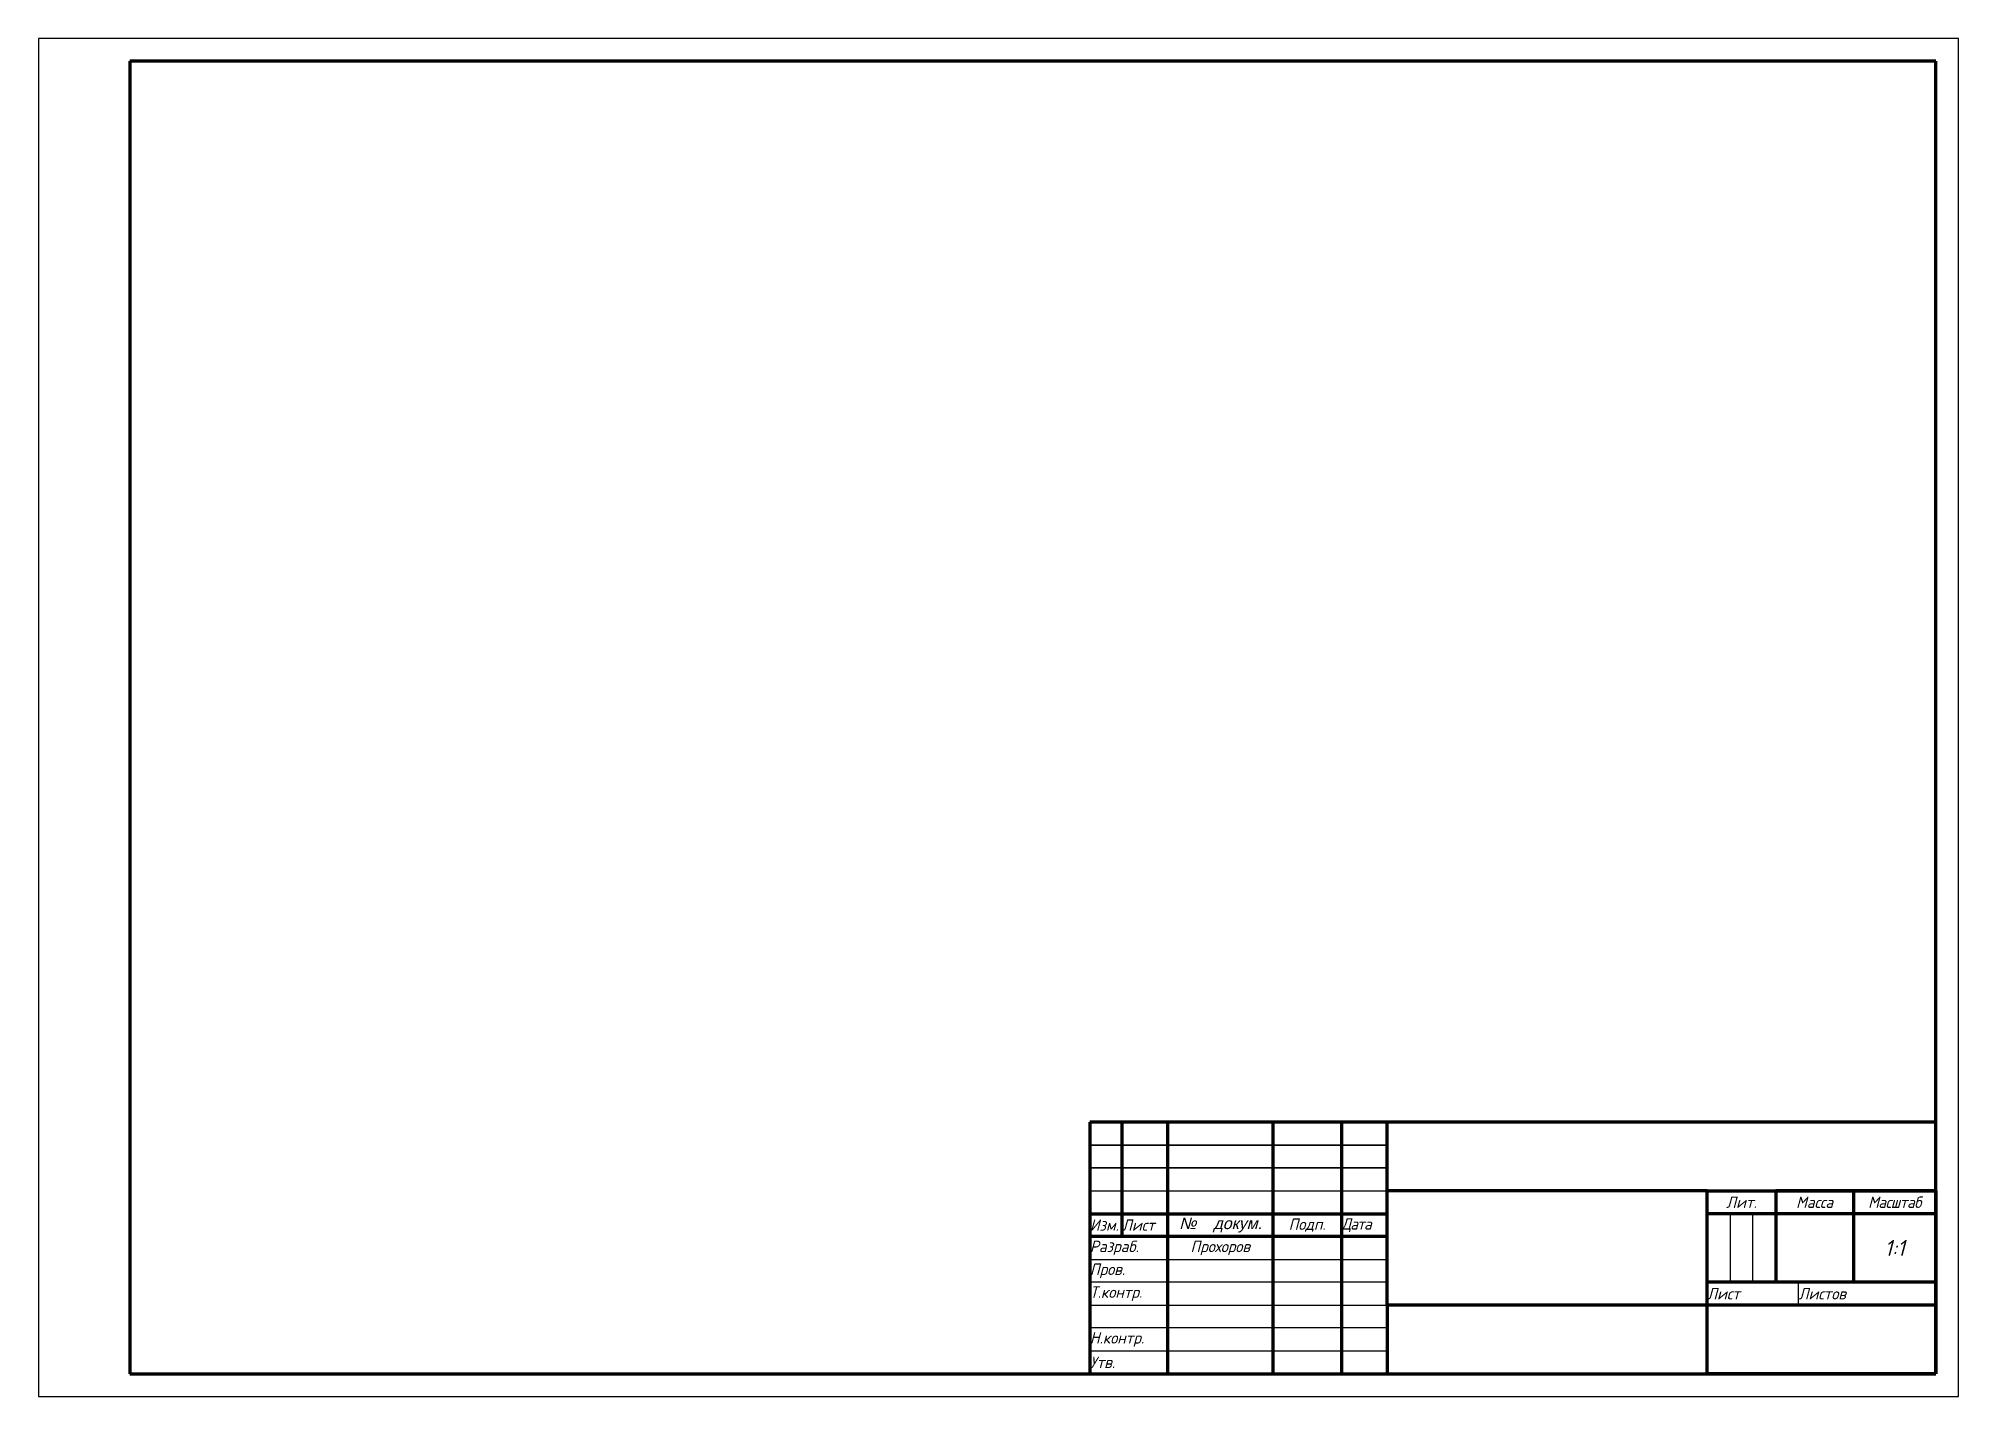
# Paper-space layout 'А3' of a CAD drawing. Header units: millimetres. Extents: x 0 to 420, y 0 to 297.
import ezdxf

# ---------------------------------------------------------------- set-up
doc = ezdxf.new("R2010")
doc.units = ezdxf.units.MM
doc.layers.add('основные линии', color=153, linetype='Continuous', lineweight=70)
doc.layers.add('тонкие линии', color=153, linetype='Continuous', lineweight=30)
doc.styles.add('стиль 2.5 ГОСТ', font='', dxfattribs={"oblique": 15, "height": 2.5})
doc.styles.add('стиль 3.5 ГОСТ', font='', dxfattribs={"oblique": 15, "height": 3.5})
doc.styles.get('стиль 2.5 ГОСТ').set_extended_font_data('GOST type B')
doc.styles.get('стиль 3.5 ГОСТ').set_extended_font_data('GOST type B')

# ---------------------------------------------------------------- blocks, each defined once
blk = doc.blocks.new('ФорматА3')
at = {"layer": 'основные линии'}
for p, q in [((20, 292), (20, 5)), ((415, 292), (20, 292)), ((415, 5), (415, 292)), ((415, 60), (230, 60)), ((230, 60), (230, 5)), ((247, 60), (237, 60)), ((237, 60), (237, 35)), ((270, 60), (247, 60)), ((247, 60), (247, 5)), ((285, 60), (270, 60)), ((270, 60), (270, 5)), ((295, 60), (285, 60)), ((285, 60), (285, 5)), ((295, 20), (295, 60)), ((415, 5), (415, 60)), ((365, 45), (295, 45)), ((365, 5), (365, 45)), ((365, 45), (415, 45)), ((397, 45), (380, 45)), ((380, 45), (380, 25)), ((415, 45), (397, 45)), ((397, 45), (397, 25)), ((415, 45), (415, 5)), ((415, 45), (415, 40)), ((230, 40), (295, 40)), ((415, 40), (365, 40)), ((295, 35), (230, 35)), ((415, 25), (365, 25)), ((415, 20), (415, 25)), ((415, 20), (295, 20)), ((295, 20), (295, 5)), ((415, 5), (415, 20)), ((415, 20), (415, 5)), ((20, 5), (415, 5)), ((230, 5), (415, 5)), ((295, 5), (415, 5)), ((415, 5), (365, 5)), ((415, 5), (365, 5))]:
    blk.add_line(p, q, dxfattribs=at)
at = {"layer": 'тонкие линии'}
for p, q in [((420, 297), (0, 297)), ((0, 297), (0, 0)), ((420, 0), (420, 297)), ((230, 60), (230, 55)), ((295, 60), (230, 60)), ((230, 60), (237, 60)), ((295, 55), (295, 60)), ((230, 55), (295, 55)), ((230, 55), (230, 50)), ((295, 55), (230, 55)), ((230, 55), (230, 45)), ((295, 50), (295, 55)), ((230, 50), (295, 50)), ((295, 50), (230, 50)), ((230, 50), (230, 40)), ((295, 45), (295, 50)), ((230, 45), (295, 45)), ((295, 40), (295, 35)), ((365, 40), (370, 40)), ((370, 40), (370, 25)), ((375, 25), (375, 40)), ((230, 35), (230, 30)), ((230, 30), (295, 30)), ((295, 30), (295, 25)), ((295, 25), (230, 25)), ((230, 25), (230, 20)), ((385, 25), (365, 25)), ((365, 25), (365, 20)), ((370, 25), (375, 25)), ((385, 20), (385, 25)), ((230, 20), (295, 20)), ((295, 20), (295, 15)), ((365, 20), (385, 20)), ((295, 15), (230, 15)), ((230, 15), (230, 10)), ((230, 10), (295, 10)), ((0, 0), (420, 0)), ((420, 0), (420, 0))]:
    blk.add_line(p, q, dxfattribs=at)
for s, insert, char_height, width, attachment_point, style in [('Лит.', (372.5, 42.5), 2.5, 15, 5, 'стиль 2.5 ГОСТ'), ('Масса', (388.5, 42.5), 2.5, 17, 5, 'стиль 2.5 ГОСТ'), ('{\\T0.95;Масштаб}', (406, 42.5), 2.5, 18, 5, 'стиль 2.5 ГОСТ'), ('Изм.', (230, 37.5), 2.5, 7, 4, 'стиль 2.5 ГОСТ'), ('Лист', (237, 37.5), 2.5, 10, 4, 'стиль 2.5 ГОСТ'), ('\\pxi-3,l4,t4;{\\fArial|b0|i0|c204|p34;№^Iдокум.}', (247, 37.5), 2.5, 23, 4, 'стиль 2.5 ГОСТ'), ('Подп.', (277.5, 37.5), 2.5, 15, 5, 'стиль 2.5 ГОСТ'), ('{\\T0.9;Дата}', (285, 37.5), 2.5, 10, 4, 'стиль 2.5 ГОСТ'), ('Разраб.', (230, 32.5), 2.5, 17, 4, 'стиль 2.5 ГОСТ'), ('Прохоров', (258.5, 32.5), 2.5, 23, 5, 'стиль 2.5 ГОСТ'), ('1:1', (406, 32.5), 3.5, 18, 5, 'стиль 3.5 ГОСТ'), ('Пров.', (230, 27.5), 2.5, 17, 4, 'стиль 2.5 ГОСТ'), ('Т.контр.', (230, 22.5), 2.5, 17, 4, 'стиль 2.5 ГОСТ'), ('Лист', (365, 22.5), 2.5, 20, 4, 'стиль 2.5 ГОСТ'), ('Листов', (385, 22.5), 2.5, 30, 4, 'стиль 2.5 ГОСТ'), ('Н.контр.', (230, 12.5), 2.5, 17, 4, 'стиль 2.5 ГОСТ'), ('Утв.', (230, 7.5), 2.5, 17, 4, 'стиль 2.5 ГОСТ')]:
    blk.add_mtext(s, dxfattribs=dict(at, insert=insert, char_height=char_height, width=width, attachment_point=attachment_point, style=style))

psp = doc.layouts.new('А3')

# ---------------------------------------------------------------- block references
at = {"layer": 'тонкие линии'}
psp.add_blockref('ФорматА3', (0, 0), dxfattribs=at)

doc.saveas('drawing.dxf')
